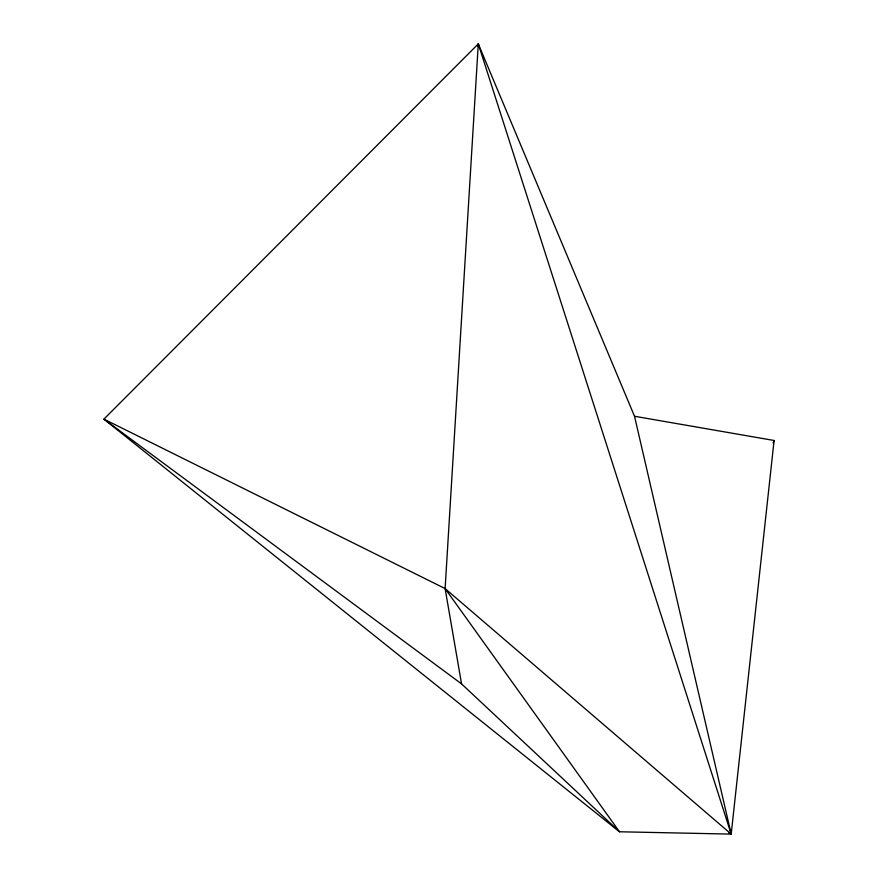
<?xml version="1.0" encoding="UTF-8"?>
<svg xmlns="http://www.w3.org/2000/svg" width="878" height="878" viewBox="0 0 878 878"><rect width="100%" height="100%" fill="white"/><g stroke="black" fill="none" stroke-linecap="round" stroke-linejoin="round"><path stroke-width="1.32" d="M478.214 46.644L478.29 43.9L103.911 419.124L619.506 831.773L731.198 834.1L774.089 440.482L634.52 416.26L478.29 43.9L445.113 588.578L461.554 683.885L619.506 831.773L445.113 588.578L103.911 419.124L461.554 683.885M773.079 443.028L774.089 440.482M728.795 832.761L731.198 834.1L634.52 416.26M445.113 588.578L731.198 834.1L478.29 43.9L478.773 46.6"/></g></svg>
